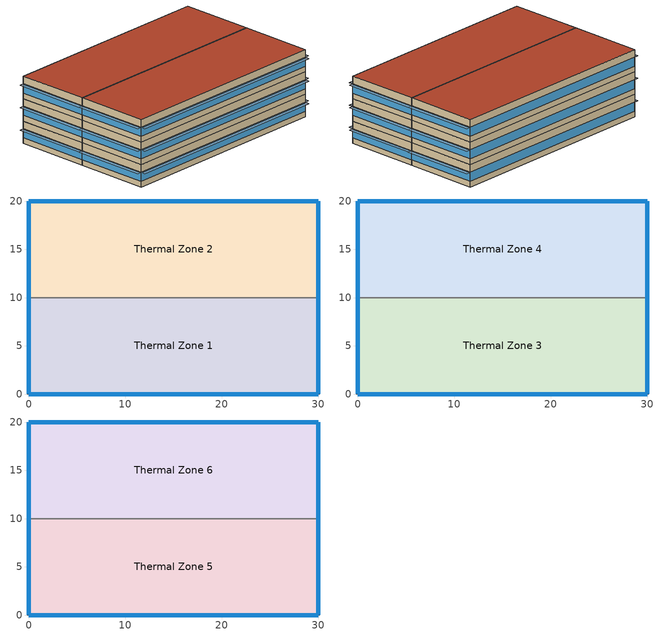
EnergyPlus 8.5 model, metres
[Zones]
Thermal Zone 1
 floor ground (ExtSlabCarpet 4in ClimateZone 1-8): 30,10 30,0 0,0 0,10 z0
 wall outside (CASE 2): 0,10 0,0 30,0 30,10 z0:3.05
 wall to Thermal Zone 2 (Interior Wall): 30,10 0,10 z0:3.05
 window (ASHRAE 189.1-2009 ExtWindow ClimateZone 1): 0,9.97 0,0.03 / 30,0.03 30,9.97 z0.76:1.99; 0.03,0 29.97,0 z0.76:1.98
Thermal Zone 2
 floor ground (ExtSlabCarpet 4in ClimateZone 1-8): 30,20 30,10 0,10 0,20 z0
 wall outside (CASE 2): 30,10 30,20 0,20 0,10 z0:3.05
 window (ASHRAE 189.1-2009 ExtWindow ClimateZone 1): 0,19.97 0,10.03 / 30,10.03 30,19.97 z0.76:1.99; 29.97,20 0.03,20 z0.76:1.98
Thermal Zone 3
 floor to Thermal Zone 1 (Interior Floor): 30,10 30,0 0,0 0,10 z3.05
 wall outside (CASE 2): 0,10 0,0 30,0 30,10 z3.05:6.1
 wall to Thermal Zone 4 (Interior Wall): 30,10 0,10 z3.05:6.1
 window (ASHRAE 189.1-2009 ExtWindow ClimateZone 1): 0,9.97 0,0.03 / 30,0.03 30,9.97 / 0.03,0 29.97,0 z3.81:5.03
Thermal Zone 4
 floor to Thermal Zone 2 (Interior Floor): 30,20 30,10 0,10 0,20 z3.05
 wall outside (CASE 2): 30,10 30,20 0,20 0,10 z3.05:6.1
 window (ASHRAE 189.1-2009 ExtWindow ClimateZone 1): 30,10.03 30,19.97 / 0,19.97 0,10.03 / 29.97,20 0.03,20 z3.81:5.03
Thermal Zone 5
 floor to Thermal Zone 3 (Interior Floor): 30,10 30,0 0,0 0,10 z6.1
 wall outside (CASE 2): 0,10 0,0 30,0 30,10 z6.1:9.14
 wall to Thermal Zone 6 (Interior Wall): 30,10 0,10 z6.1:9.14
 window (ASHRAE 189.1-2009 ExtWindow ClimateZone 1): 0,9.97 0,0.03 / 30,0.03 30,9.97 / 0.03,0 29.97,0 z6.86:8.08
 roof outside (ASHRAE 189.1-2009 ExtRoof IEAD ClimateZone 1): 30,0 30,10 0,10 0,0 z9.14
Thermal Zone 6
 floor to Thermal Zone 4 (Interior Floor): 30,20 30,10 0,10 0,20 z6.1
 wall outside (CASE 2): 30,10 30,20 0,20 0,10 z6.1:9.14
 window (ASHRAE 189.1-2009 ExtWindow ClimateZone 1): 30,10.03 30,19.97 / 0,19.97 0,10.03 / 29.97,20 0.03,20 z6.86:8.08
 roof outside (ASHRAE 189.1-2009 ExtRoof IEAD ClimateZone 1): 30,10 30,20 0,20 0,10 z9.14
shading: 29.97,-0.61 29.97,0 0.03,0 0.03,-0.61 z1.98; 30.61,0.03 30.61,9.97 30,9.97 30,0.03 z1.99; 0,0.03 0,9.97 -0.61,9.97 -0.61,0.03 z1.99; 30.61,10.03 30.61,19.97 30,19.97 30,10.03 z1.99; 0,10.03 0,19.97 -0.61,19.97 -0.61,10.03 z1.99; 29.97,-0.61 29.97,0 0.03,0 0.03,-0.61 z5.03; 30.61,0.03 30.61,9.97 30,9.97 30,0.03 z5.03; 0,0.03 0,9.97 -0.61,9.97 -0.61,0.03 z5.03; 0,10.03 0,19.97 -0.61,19.97 -0.61,10.03 z5.03; 30.61,10.03 30.61,19.97 30,19.97 30,10.03 z5.03; 29.97,-0.61 29.97,0 0.03,0 0.03,-0.61 z8.08; 0,0.03 0,9.97 -0.61,9.97 -0.61,0.03 z8.08; 30.61,0.03 30.61,9.97 30,9.97 30,0.03 z8.08; 30.61,10.03 30.61,19.97 30,19.97 30,10.03 z8.08; 0,10.03 0,19.97 -0.61,19.97 -0.61,10.03 z8.08
[Building]
Commercial Building 1
[Site:Location]
ROME: Latitude {deg}=41.8; Longitude {deg}=12.23; Time Zone {hr}=1; Elevation {m}=3
[Material] Thermal Absorptance=0.9
Name | Roughness | Thickness {m} | Conductivity {W/m-K} | Density {kg/m3} | Specific Heat {J/kg-K} | Solar Absorptance | Visible Absorptance
1/2IN Gypsum | Smooth | 0.2032 | 0.16 | 784.9 | 830 | 0.4 | 0.4
1IN Stucco | Smooth | 0.0253 | 0.6918 | 1858 | 837 | 0.92 | 0.92
F16 Acoustic tile | MediumSmooth | 0.0191 | 0.06 | 368 | 590 | 0.3 | 0.3
G01a 19mm gypsum board | MediumSmooth | 0.019 | 0.16 | 800 | 1090 | 0.4 | 0.4
G05 8 IN wood | MediumSmooth | 0.2032 | 0.15 | 608 | 1630 | 0.5 | 0.5
M11 8 in lightweight concrete | MediumRough | 0.2032 | 0.53 | 1280 | 840 | 0.5 | 0.5
MAT-CC05 4 HW CONCRETE | Rough | 0.1016 | 1.311 | 2240 | 836.8 | 0.85 | 0.85
Metal Decking | MediumSmooth | 0.0015 | 45.006 | 7680 | 418.4 | 0.6 | 0.6
Roof Insulation [18] | MediumRough | 0.1693 | 0.049 | 265 | 836.8 | 0.7 | 0.7
Roof Membrane | VeryRough | 0.0095 | 0.16 | 1121.29 | 1460 | 0.7 | 0.7
Wall Insulation [31] | MediumRough | 0.0337 | 0.0432 | 91 | 837 | 0.5 | 0.5
[Material:AirGap]
Name | Thermal Resistance {m2-K/W}
F04 Wall air space resistance | 0.15
F05 Ceiling air space resistance | 0.18
[Material:NoMass]
CP02 CARPET PAD: Roughness=Smooth; Thermal Resistance {m2-K/W}=0.1; Thermal Absorptance=0.9; Solar Absorptance=0.8; Visible Absorptance=0.8
[WindowMaterial:Glazing]
Theoretical Glass [167]: Optical Data Type=SpectralAverage; Thickness {m}=0.003; Solar Transmittance at Normal Incidence=0.2374; Front Side Solar Reflectance at Normal Incidence=0.7126; Back Side Solar Reflectance at Normal Incidence=0; Visible Transmittance at Normal Incidence=0.2512; Front Side Visible Reflectance at Normal Incidence=0.6988; Back Side Visible Reflectance at Normal Incidence=0; Infrared Transmittance at Normal Incidence=0; Front Side Infrared Hemispherical Emissivity=0.985; Back Side Infrared Hemispherical Emissivity=0.985; Conductivity {W/m-K}=2.1073; Dirt Correction Factor for Solar and Visible Transmittance=1; Solar Diffusing=No
[Construction]
ASHRAE 189.1-2009 ExtRoof IEAD ClimateZone 1: Roof Membrane, Roof Insulation [18], Metal Decking
ASHRAE 189.1-2009 ExtWindow ClimateZone 1: Theoretical Glass [167]
CASE 2: 1IN Stucco, Wall Insulation [31], 1/2IN Gypsum, G05 8 IN wood
ExtSlabCarpet 4in ClimateZone 1-8: MAT-CC05 4 HW CONCRETE, CP02 CARPET PAD
Interior Floor: F16 Acoustic tile, F05 Ceiling air space resistance, M11 8 in lightweight concrete
Interior Wall: G01a 19mm gypsum board, F04 Wall air space resistance, G01a 19mm gypsum board
[Zone]
Thermal Zone 1; Thermal Zone 2; Thermal Zone 3; Thermal Zone 4; Thermal Zone 5; Thermal Zone 6
[ZoneControl:Thermostat] Control Object Type 1=ThermostatSetpoint:DualSetpoint
Name | Zone or ZoneList | Control Type Schedule | Control Name 1
Thermal Zone 1 Thermostat | Thermal Zone 1 | Thermal Zone 1 Thermostat Schedule | Thermal Zone 1 Thermostat
Thermal Zone 2 Thermostat | Thermal Zone 2 | Thermal Zone 2 Thermostat Schedule | Thermal Zone 2 Thermostat
Thermal Zone 3 Thermostat | Thermal Zone 3 | Thermal Zone 3 Thermostat Schedule | Thermal Zone 3 Thermostat
Thermal Zone 4 Thermostat | Thermal Zone 4 | Thermal Zone 4 Thermostat Schedule | Thermal Zone 4 Thermostat
Thermal Zone 5 Thermostat | Thermal Zone 5 | Thermal Zone 5 Thermostat Schedule | Thermal Zone 5 Thermostat
Thermal Zone 6 Thermostat | Thermal Zone 6 | Thermal Zone 6 Thermostat Schedule | Thermal Zone 6 Thermostat
[ThermostatSetpoint:DualSetpoint] Heating Setpoint Temperature Schedule=Medium Office HtgSetp; Cooling Setpoint Temperature Schedule=Medium Office ClgSetp
Thermal Zone 1 Thermostat; Thermal Zone 2 Thermostat; Thermal Zone 3 Thermostat; Thermal Zone 4 Thermostat; Thermal Zone 5 Thermostat; Thermal Zone 6 Thermostat
[ZoneVentilation:DesignFlowRate] Design Flow Rate Calculation Method=Flow/Person
Name | Zone or ZoneList | Schedule | Flow Rate per Person {m3/s-person}
Thermal Zone 1 Ventilation per Person | Thermal Zone 1 | Office Work Occ | 0.00943895
Thermal Zone 2 Ventilation per Person | Thermal Zone 2 | Office Work Occ | 0.00943895
Thermal Zone 3 Ventilation per Person | Thermal Zone 3 | Office Work Occ | 0.00943895
Thermal Zone 4 Ventilation per Person | Thermal Zone 4 | Office Misc Occ | 0.00943895
Thermal Zone 6 Ventilation per Person | Thermal Zone 6 | Office Misc Occ | 0.00707921
[Schedule:Compact]
Thermal Zone 1 Thermostat Schedule; Thermal Zone 2 Thermostat Schedule; Thermal Zone 3 Thermostat Schedule; Thermal Zone 4 Thermostat Schedule; Thermal Zone 5 Thermostat Schedule; Thermal Zone 6 Thermostat Schedule: Through: 12/31, For: AllDays, Until: 24:00, 4
[Schedule:Day:Interval]
Medium Office HtgSetp Rule 1 Day Schedule; Medium Office HtgSetp Summer Design Day: No, 24:00, 15.6
Medium Office HtgSetp Default Schedule: No, 06:00, 15.6, 22:00, 21, 24:00, 15.6
Medium Office HtgSetp Rule 2 Day Schedule: No, 06:00, 15.6, 18:00, 21, 24:00, 15.6
Medium Office HtgSetp Winter Design Day: No, 24:00, 21
Medium Office ClgSetp Rule 1 Day Schedule; Medium Office ClgSetp Winter Design Day: No, 24:00, 26.7
Medium Office ClgSetp Default Schedule; Medium Office ClgSetp Summer Design Day: No, 06:00, 26.7, 22:00, 24, 24:00, 26.7
Medium Office ClgSetp Rule 2 Day Schedule: No, 06:00, 26.7, 18:00, 24, 24:00, 26.7
Office Bldg Occ Default Schedule: No, 06:00, 0, 07:00, 0.1, 08:00, 0.2, 12:00, 0.85, 13:00, 0.5, 17:00, 0.85, 18:00, 0.7, 20:00, 0.4, 22:00, 0.1, 24:00, 0.05
Office Bldg Occ Default Schedule 1: No, 06:00, 0, 07:00, 0.1, 08:00, 0.2, 20:00, 0.4, 22:00, 0.1, 24:00, 0.05
Office Bldg Occ Rule 1 Day Schedule; Office Bldg Occ Rule 1 Day Schedule 1; Office Bldg Occ Winter Design Day; Office Bldg Occ Winter Design Day 1: No, 24:00, 0
Office Bldg Occ Rule 2 Day Schedule: No, 06:00, 0, 08:00, 0.1, 14:00, 0.4, 17:00, 0.1, 24:00, 0
Office Bldg Occ Rule 2 Day Schedule 1: No, 06:00, 0, 08:00, 0.1, 14:00, 0.25, 17:00, 0.1, 24:00, 0
Office Bldg Occ Summer Design Day; Office Bldg Occ Summer Design Day 1: No, 06:00, 0, 22:00, 1, 24:00, 0.05
[Schedule:Week:Daily]
Schedule:Week:Daily {67c4f3be-faa6-4cd9-b188-be2050b1f287}: Medium Office HtgSetp Rule 1 Day Schedule, Medium Office HtgSetp Default Schedule, Medium Office HtgSetp Default Schedule, Medium Office HtgSetp Default Schedule, Medium Office HtgSetp Default Schedule, Medium Office HtgSetp Default Schedule, Medium Office HtgSetp Rule 2 Day Schedule, Medium Office HtgSetp Default Schedule, Medium Office HtgSetp Summer Design Day, Medium Office HtgSetp Winter Design Day, Medium Office HtgSetp Default Schedule, Medium Office HtgSetp Default Schedule
Schedule:Week:Daily {9b88f507-f443-4140-a13a-368b6f41251c}: Medium Office ClgSetp Rule 1 Day Schedule, Medium Office ClgSetp Default Schedule, Medium Office ClgSetp Default Schedule, Medium Office ClgSetp Default Schedule, Medium Office ClgSetp Default Schedule, Medium Office ClgSetp Default Schedule, Medium Office ClgSetp Rule 2 Day Schedule, Medium Office ClgSetp Default Schedule, Medium Office ClgSetp Summer Design Day, Medium Office ClgSetp Winter Design Day, Medium Office ClgSetp Default Schedule, Medium Office ClgSetp Default Schedule
Schedule:Week:Daily {c607f36a-1e90-4460-bc03-f75fb6f387fe}: Office Bldg Occ Rule 1 Day Schedule 1, Office Bldg Occ Default Schedule 1, Office Bldg Occ Default Schedule 1, Office Bldg Occ Default Schedule 1, Office Bldg Occ Default Schedule 1, Office Bldg Occ Default Schedule 1, Office Bldg Occ Rule 2 Day Schedule 1, Office Bldg Occ Default Schedule 1, Office Bldg Occ Summer Design Day 1, Office Bldg Occ Winter Design Day 1, Office Bldg Occ Default Schedule 1, Office Bldg Occ Default Schedule 1
Schedule:Week:Daily {bc342e77-9d21-4816-923b-aff454b18b03}: Office Bldg Occ Rule 1 Day Schedule, Office Bldg Occ Default Schedule, Office Bldg Occ Default Schedule, Office Bldg Occ Default Schedule, Office Bldg Occ Default Schedule, Office Bldg Occ Default Schedule, Office Bldg Occ Rule 2 Day Schedule, Office Bldg Occ Default Schedule, Office Bldg Occ Summer Design Day, Office Bldg Occ Winter Design Day, Office Bldg Occ Default Schedule, Office Bldg Occ Default Schedule
[Schedule:Year]
Medium Office HtgSetp: Schedule:Week:Daily {67c4f3be-faa6-4cd9-b188-be2050b1f287}, 1, 1, 12, 31
Medium Office ClgSetp: Schedule:Week:Daily {9b88f507-f443-4140-a13a-368b6f41251c}, 1, 1, 12, 31
Office Misc Occ: Schedule:Week:Daily {c607f36a-1e90-4460-bc03-f75fb6f387fe}, 1, 1, 12, 31
Office Work Occ: Schedule:Week:Daily {bc342e77-9d21-4816-923b-aff454b18b03}, 1, 1, 12, 31
